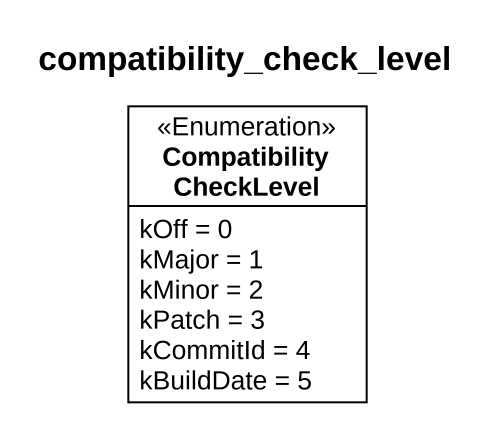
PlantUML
@startuml
title compatibility_check_level
hide circle
hide empty members
enum CompatibilityCheckLevel <<Enumeration>> {
  kOff = 0
  kMajor = 1
  kMinor = 2
  kPatch = 3
  kCommitId = 4
  kBuildDate = 5
}
@enduml
